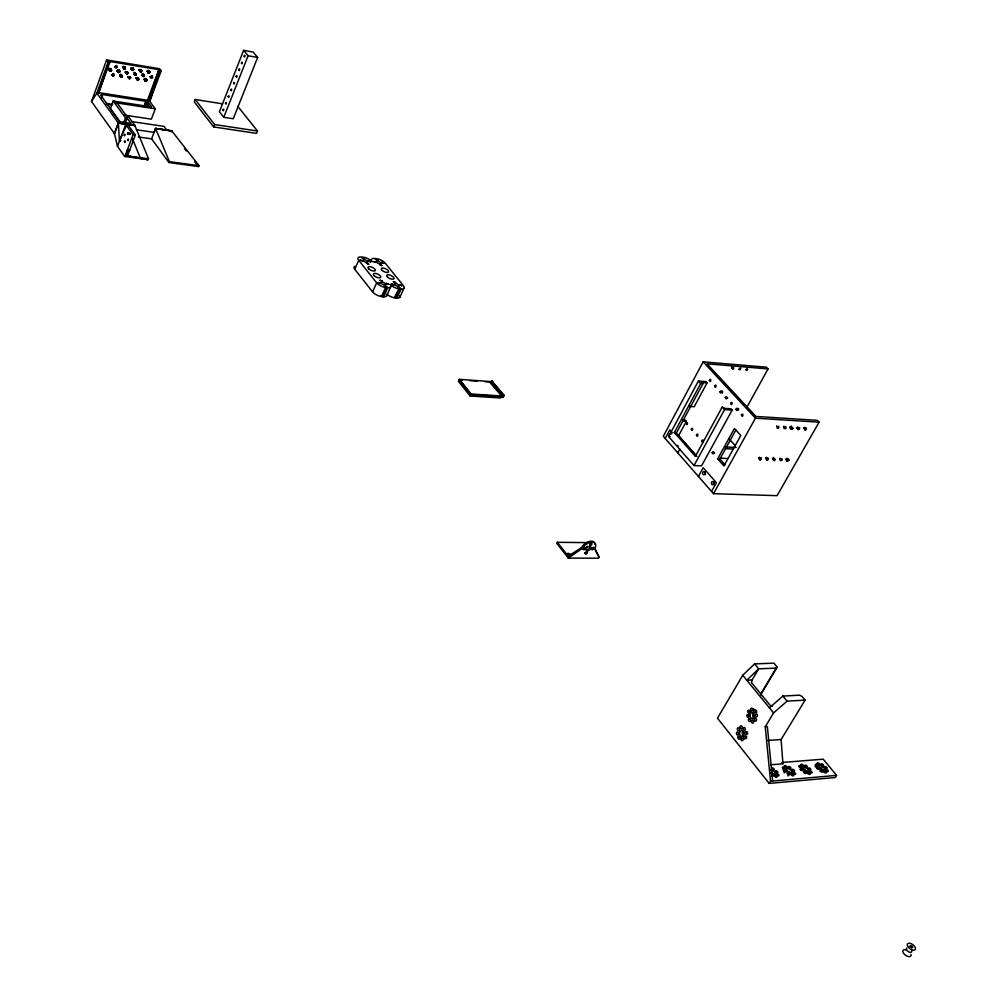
<?xml version="1.0" encoding="UTF-8"?>
<svg xmlns="http://www.w3.org/2000/svg" width="1007" height="1007" viewBox="0 0 1007 1007"><rect width="100%" height="100%" fill="white"/><g stroke="black" fill="none" stroke-linecap="round" stroke-linejoin="round"><path stroke-width="1.5" d="M129.865 134.296L127.537 133.78L129.815 134.107C127.159 129.563 127.008 136.411 129.802 133.616L127.637 132.811M119.946 122.174L110.367 108.894L113.262 101.052L117.089 102.978L127.121 116.762L128.72 117.001L134.837 125.384L148.532 158.791L148.029 159.672L126.316 155.758L127.008 150.798L129.286 151.113M145.914 106.188L146.581 102.211L145.902 101.304L101.657 94.431L102.311 95.338L101.355 97.956M714.454 452.433L714.429 453.377M727.558 397.387L727.545 398.331M760.663 694.906L776.674 668.082L776.938 666.81L773.88 663.147L754.583 663.903L742.738 675.269L717.45 718.192L769.172 783.408L835.193 777.517L836.553 775.377L823.197 759.165L781.898 762.513L782.93 763.797L770.909 764.779M775.214 459.268C769.046 456.888 777.97 465.007 773.527 457.417M792.899 427.988C786.706 425.458 795.656 433.828 791.187 426.15M110.266 68.4L111.538 70.075C110.72 67.96 108.001 71.321 110.82 71.145C113.212 70.062 108.58 68.4 111.387 70.717L109.612 68.375M118.902 70.213L119.732 71.245L118.713 69.873C121.797 72.982 116.384 73.02 118.839 70.024M776.674 668.082L758.674 668.824L752.065 679.977L751.461 682.582L769.977 705.139L772.331 706.335M120.513 74.493L122.275 76.822C120.727 72.265 123.546 80.195 119.984 75.903L121.054 77.237L120.362 76.079L122.351 76.003M124.339 66.462L125.434 68.023C121.356 66.084 127.071 71.598 124.465 66.613M125.598 72.504L126.668 73.826L125.409 72.152L126.379 73.549L127.02 72.303L127.99 73.209L126.668 73.826L125.397 72.051M132.521 67.821C135.467 71.421 129.903 70.452 132.647 67.972M143.409 74.241L144.253 75.261L143.221 73.901C146.305 76.96 140.942 77.061 143.346 74.052M145.637 79.78C147.865 79.893 145.486 78.382 145.134 80.535C145.814 82.712 148.394 79.238 145.751 78.609M148.243 72.831L148.986 71.069L149.892 72.063L148.369 72.982L147.45 71.787L149.577 72.869L147.765 70.477L149.174 73.121L147.412 70.805L148.23 72.214M144.781 105.622L145.902 101.304L143.963 106.465M124.704 156.5L125.208 155.607L148.029 159.672L124.704 156.5L117.517 146.367L114.483 133.692L91.499 101.493L96.848 93.148L98.485 93.399L108.706 62.849L106.087 69.873M91.499 101.493L106.641 59.904L159.622 68.753L161.221 70.842L149.703 101.367L155.292 108.844L151.377 119.153L123.899 115.037M106.641 59.904L108.202 62.019L96.848 93.148L118.411 123.131L119.43 141.244L120.815 140.703L119.695 140.539M101.959 81.189L104.539 74.115M98.485 93.399L109.851 62.296L109.184 61.389L158.955 69.684L161.221 70.842M114.483 133.692L118.323 122.955L134.837 125.384M123.534 123.156L125.497 117.895L113.262 101.052L151.516 106.931L148.167 102.45L146.581 102.211L145.121 106.075M125.145 123.395L127.121 118.134L125.497 117.895M117.517 146.367L125.699 124.478L127.977 124.805L135.366 135.001L127.474 155.921M125.699 124.478L133.088 134.674L125.208 155.607L148.532 158.791M126.316 155.758L128.43 150.169L129.576 150.333M147.45 100.234L158.955 69.684L148.117 101.128L149.703 101.367L159.635 70.578L148.117 101.128L147.45 100.234L97.843 92.493M146.707 106.314L148.167 102.45L148.319 107.032M151.604 138.878L155.582 128.443L171.706 130.797L199.034 165.689L198.517 166.545L168.924 162.517L151.604 138.878L138.274 136.977M171.706 130.797L171.303 131.841L171.794 130.973L155.582 128.443L169.428 161.649L168.924 162.517M114.383 133.553L118.411 123.131L134.925 125.56L118.323 122.955M222.547 103.847L195.194 99.504L194.275 101.883L213.648 126.932L256.508 133.377L257.465 131.023L237.74 106.251M243.631 50.35L219.413 111.764L223.755 117.303L233.246 118.763L257.654 57.449L253.16 52.049L243.631 50.35L248.112 55.763L257.654 57.449M213.648 126.932L214.592 124.541L195.194 99.504M223.755 117.303L248.112 55.763M171.794 130.973L155.682 128.606L154.096 132.358L136.31 129.765M386.663 294.334A7.464 3.109 24.3 0 1 384.233 296.801L380.847 296.461A7.464 3.109 24.3 0 1 372.59 291.879L354.754 269.297L358.719 260.297A7.401 3.008 24.1 0 1 360.569 256.886L363.93 257.263A7.401 3.008 24.1 0 1 372.061 261.77A7.364 2.983 24.2 0 1 373.849 258.371L377.172 258.749A7.364 2.983 24.2 0 1 385.278 263.23L403.341 285.573A7.439 3.059 24.5 0 1 401.655 289.11L398.294 288.77A7.439 3.059 24.5 0 1 390.061 284.201A7.477 3.084 24.3 0 1 388.312 287.75L384.926 287.41A7.49 3.084 24.3 0 1 376.643 282.816L358.719 260.297M372.59 291.879L376.643 282.816M381.502 296.574L385.58 287.511M768.215 459.205L768.14 458.198L767.17 458.349L766.403 460.061L768.215 459.205L766.528 457.354M382.572 296.675L386.65 287.624M383.654 296.788L387.72 287.738M386.688 295.731L390.766 286.705M120.085 139.47L126.819 124.641M387.129 294.384A7.427 3.084 24.4 0 0 394.215 297.782L398.948 288.883M395.927 297.996L400.018 288.984M394.857 297.883L396.985 298.097L401.076 289.097M399.98 297.04L404.071 288.065M788.758 460.149L788.682 459.154L787.738 459.305L786.958 461.005L788.758 460.149L787.059 458.323M806.443 429.058L806.38 428.051L805.436 428.176L804.643 429.913L806.443 429.058L804.719 427.245M470.105 396.003L471.087 393.976L459.393 379.349L458.437 381.376L470.105 396.003L500.68 397.992L501.662 395.978L489.629 382.056M471.087 393.976L503.122 396.078L491.706 380.873L503.487 395.348L502.506 397.35L503.236 397.4L504.217 395.399L491.706 380.873L491.089 382.157L495.482 387.997M108.945 69.017L110.594 71.195L109.927 69.936L111.236 70.893L109.398 68.476L109.99 71.006M116.271 65.442L117.19 66.865C115.427 64.007 115.05 69.181 117.026 67.293C117.907 65.656 114.32 65.883 116.875 67.469C114.257 64.31 116.674 70.087 115.113 66.55L115.805 67.696L114.899 66.487M113.199 73.435L114.181 75.059C113.464 72.403 111.236 76.356 113.451 75.915C115.818 74.845 111.286 73.096 113.867 75.663L112.331 74.745L112.998 75.953L112.104 74.745L112.797 75.89L111.903 74.682M120.362 76.079L121.255 77.3L120.576 76.091L122.124 76.998L120.286 74.594L120.764 76.96M127.965 72.592L127.134 71.573L127.725 73.599L126.026 72.768M132.71 68.161L133.553 69.181L131.489 67.784L132.093 70.301M135.139 73.536C139.507 76.721 130.469 73.801 136.146 74.543L134.925 72.454M141.71 70.528L140.867 69.521L141.471 71.535C139.029 68.577 140.351 73.587 141.735 71.145C142.125 69.269 138.009 70.78 140.25 71.648M137.216 79.767L136.486 78.672L138.437 79.654L137.833 77.627L138.752 79.049C134.384 77.564 140.678 82.096 137.77 77.438M152.347 76.582L151.491 75.575L152.409 76.985C146.015 76.104 156.299 79.591 151.201 76.394M586.867 543.679L587.421 542.622L557.349 542.307L556.795 543.365L568.313 558.079L598.448 558.218L599.014 557.161L594.898 548.639A8.383 4.972 -38.7 0 0 592.003 542.056A8.383 4.972 -38.7 0 0 582.159 548.525L568.313 558.079M768.039 368.914L766.403 367.203L703.15 361.84L663.298 436.321L713.522 493.682L777.089 495.671L819.069 422.185L817.319 420.347L755.93 416.432L706.99 363.791L768.039 368.914L746.779 407.457M665.186 438.473L669.806 429.851L672.512 432.922M689.342 406.425L694.213 406.74L707.078 382.861L705.932 381.615L698.392 381.036L668.598 436.61L693.999 465.549L701.552 465.863L732.152 410.076L730.969 408.804L724.977 408.401L722.233 407.017L695.359 456.297L674.375 432.519L700.683 383.529L702.911 383.705L675.823 434.08M682.784 419.957L685.213 420.095L686.346 421.354L678.554 435.817L694.692 454.107M677.824 452.911L679.826 449.198M693.999 465.549L724.587 409.585L732.152 410.076M698.43 476.437L703.201 467.739L716.38 482.68L711.546 491.416M717.664 458.89L734.43 428.478L740.812 435.452L723.932 465.926L717.664 458.89L719.879 458.991L725.103 464.844M719.879 458.991L735.916 429.926M713.522 493.682L755.451 418.169L819.069 422.185M155.191 129.475L155.682 128.606M177.144 163.638L177.647 162.769M760.952 693.609L776.938 666.81M769.172 783.408L770.519 781.205L765.244 726.752L773.577 712.918L787.071 701.136L805.109 700.142L781.105 739.528L782.93 763.797M761.116 459.129L761.355 457.996L760.512 457.895L759.467 459.746L761.116 459.129L759.429 457.279M785.724 428.088L785.976 426.93L785.133 426.817L784.075 428.692L785.724 428.088L784.012 426.251M799.457 428.906L799.709 427.761L798.891 427.648L797.834 429.511L799.457 428.906L797.733 427.081M781.772 460.086L782.011 458.965L781.193 458.852L780.148 460.69L781.772 460.086L780.085 458.248M722.51 391.106L722.472 393.057M738.597 408.502L738.408 410.252M778.575 427.912L778.701 426.326L777.14 428.277L778.575 427.912L776.863 426.074M767.573 459.884L766.352 457.606L768.039 459.456M805.801 429.75L804.077 427.925L806.267 429.309M732.24 367.001L731.523 367.555M769.411 707.833L782.88 696.064L799.596 695.182L801.95 696.366L805.109 700.142M130.104 78.47C131.577 77.589 129.412 76.154 128.921 77.677C130.734 80.585 127.813 75.11 129.072 78.445M385.568 284.629L385.341 284.792A2.48 1.02 24.3 0 1 382.736 284.352L382.182 284.037A2.48 1.02 24.3 0 1 381.15 282.413L381.389 282.237A2.48 1.02 24.3 0 1 383.994 282.677L384.548 282.992A2.48 1.02 24.3 0 1 385.58 284.616M380.847 263.595L380.633 263.758A2.442 0.994 24.2 0 1 378.066 263.305L377.524 262.991A2.442 0.994 24.2 0 1 376.505 261.417L376.744 261.241A2.442 0.994 24.2 0 1 379.312 261.707L379.853 262.009A2.442 0.994 24.2 0 1 380.86 263.582M363.237 259.932L363.464 259.768A2.455 0.994 24.1 0 1 366.045 260.234L366.586 260.536A2.455 0.994 24.1 0 1 367.593 262.122L367.354 262.298A2.455 0.994 24.1 0 1 364.773 261.833L364.219 261.53A2.455 0.994 24.1 0 1 363.225 259.944M568.187 556.141L581.48 547.67A8.383 4.972 -38.7 0 1 589.548 541.401A8.383 4.972 -38.7 0 1 595.099 544.51M148.684 71.686L149.703 71.711M142.478 75.349L143.611 76.507L142.201 73.863L144.014 76.255L142.478 75.349L143.158 76.545L142.251 75.349L142.956 76.494L142.05 75.286M145.209 80.925L144.429 79.88L146.544 80.963L144.731 78.584L146.141 81.215L144.391 78.911L145.184 80.321M118.071 72.013L117.177 70.805L118.146 72.202L117.366 71.157L119.657 72.063L117.895 69.735M118.574 71.044L119.732 71.245M134.825 75.16L134.12 74.014L135.026 75.223L134.346 74.014L135.882 74.933L134.057 72.529M143.548 74.921L144.165 76.079L142.415 73.763L144.253 75.261M150.144 76.608L151.05 77.816L150.333 76.67L151.251 77.879L150.559 76.67L152.107 77.589L151.453 75.991M770.519 781.205L836.553 775.377M767.598 740.485L781.105 739.528M765.244 726.752L767.359 726.613L772.633 781.017M752.065 679.977L746.791 680.216L758.674 668.824L754.583 663.903M382.27 295.995L380.873 295.555M396.985 298.097L397.564 298.11A7.427 3.084 24.5 0 0 399.943 295.655M695.359 456.297L696.92 456.36M720.093 458.16L727.809 458.512M725.569 446.957L736.23 447.486M725.33 448.656L733.046 449.034M674.375 432.519L675.924 432.607L695.913 455.24M682.696 421.14L686.346 421.354M462.188 380.117L459.129 379.903L470.81 394.543L502.858 396.632L491.089 382.157L485.059 381.729M503.487 395.348L504.217 395.399M469.803 380.659L477.431 381.187M707.078 382.861L701.766 382.446L702.911 383.705M169.428 161.649L199.034 165.689M129.689 150.043L127.423 149.728L128.43 150.169M127.524 133.541L129.79 133.868M133.088 134.674L135.366 135.001M131.841 121.62L164.003 126.379L166.659 129.953M214.592 124.541L257.465 131.023M117.089 102.978L155.292 108.844M106.402 103.457L112.507 104.388M107.057 104.363L111.639 105.055M102.311 95.338L100.675 95.086L119.959 121.797L130.96 123.42L127.121 118.134M108.202 62.019L109.851 62.296M155.582 128.443L161.07 129.399M113.262 101.052L116.082 102.135M124.075 69.068L122.992 67.746L124.49 69.131L123.823 67.872M148.671 71.673L149.741 72.693L148.621 70.402M140.565 70.326L141.622 71.346L140.816 69.936M132.408 68.98L133.478 69.999L131.703 67.683M115.969 66.261L117.026 67.293L116.233 65.87M143.258 74.87L144.278 75.877L142.642 73.712L143.774 74.933M112.973 74.455L114.018 75.475L113.225 74.052M145.788 79.578L146.808 80.585L145.587 78.496M132.559 68.791L133.579 69.798L131.93 67.633M118.763 70.855L119.77 71.862L118.335 69.697L119.443 70.968M121.369 75.613L122.376 76.608L120.739 74.442M110.493 69.496L111.487 70.503L110.644 69.068M143.372 74.669L144.328 75.663L142.856 73.725L143.963 74.996M132.672 68.589L133.629 69.584L132.156 67.633M121.482 75.399L122.426 76.394L120.966 74.455M804.329 427.723L806.053 429.548M803.813 428.088L805.537 429.901M797.519 427.32L799.243 429.146M798.992 429.347L797.003 427.673L798.727 429.498M796.738 427.774L798.463 429.599M791.061 426.414L792.786 428.239M790.898 426.666L792.61 428.504M790.671 426.905L792.396 428.73M790.419 427.106L792.144 428.932M790.155 427.258L791.88 429.095M789.891 427.358L791.615 429.183M789.639 427.396L791.364 429.221M783.786 426.49L785.51 428.327M783.534 426.691L785.259 428.529M776.611 426.276L778.323 428.113M703.15 361.84L755.451 418.169M786.882 458.563L788.582 460.4M786.668 458.802L788.368 460.627M785.888 459.255L787.587 461.08M785.649 459.293L787.348 461.118M779.859 458.487L781.558 460.325M779.619 458.676L781.306 460.514M119.241 70.905L118.121 69.684L119.015 70.893M772.772 458.361L774.459 460.199M772.507 458.512L774.194 460.363M698.392 381.036L700.683 383.529M722.233 407.017L724.587 409.585M766.138 457.845L767.825 459.683M765.622 458.198L767.309 460.048M759.215 457.518L760.902 459.368M760.65 459.57L758.699 457.87L760.386 459.721M758.422 457.971L760.121 459.821M151.503 75.777L152.409 76.771M140.867 69.722L141.773 70.717M729.32 439.128L735.311 445.736M143.422 74.455L144.316 75.449M145.952 79.163L146.846 80.157M132.723 68.375L133.616 69.37L132.358 67.696L133.428 69.017M137.846 77.841L138.739 78.836M127.134 71.774L128.027 72.781M118.914 70.427L119.808 71.434M121.532 75.185L122.426 76.192L121.167 74.518M148.973 70.855L149.892 72.063M782.88 696.064L787.071 701.136M124.528 66.814L125.371 67.821L123.307 66.424L124.73 69.08L122.955 66.752M742.738 675.269L773.577 712.918M143.057 73.788L144.139 75.11M503.122 396.078L491.353 381.603L459.393 379.349L470.81 394.543M110.632 68.866L111.462 69.886M118.549 69.76L119.619 71.082M113.275 73.637L114.093 74.656M599.014 557.161L594.797 548.991M581.48 547.67L582.159 548.525M557.349 542.307L568.879 557.009M184.445 148.595L186.32 150.987M194.766 161.762L198.517 166.545M136.121 73.926L134.963 73.738L136.046 74.745L134.283 72.428M148.784 70.515L149.816 71.875M148.482 71.812L149.388 73.02M147.576 70.628L148.482 71.824M147.261 71.233L148.734 73.159L148.042 71.963M147.274 71.434L148.532 73.096L147.815 71.963M151.906 77.728L150.559 76.67M117.957 71.333L118.876 72.554M141.282 71.673L139.306 69.458M139.193 69.672L140.842 71.824L140.149 70.578M139.142 69.886L140.615 71.824L139.923 70.628M139.155 70.1L140.414 71.761L139.709 70.616M142.918 75.198L143.825 76.406M139.344 70.44L140.124 71.484M144.945 78.47L146.707 80.787M146.355 81.114L144.542 78.722L145.298 80.107M144.278 79.112L145.914 81.265L145.235 80.006M144.228 79.326L145.7 81.252L145.008 80.056M144.24 79.528L145.499 81.189L144.781 80.056M131.489 67.784L133.314 70.188L132.005 69.231M133.125 70.339L131.036 68.325M131.137 68.111L132.043 69.319M130.986 68.539L132.458 70.477L131.779 69.282M130.998 68.74L132.257 70.414L131.552 69.269M135.693 75.072L134.346 74.014M137.795 78.055L138.601 79.465M138.249 79.792L136.272 77.589M118.197 71.283L119.304 72.391M131.187 69.093L131.967 70.138M136.172 77.791L137.808 79.943L137.128 78.697M136.121 78.005L137.594 79.943L136.902 78.735M136.134 78.219L137.393 79.88L136.688 78.735M124.541 67.016L125.296 68.652M124.226 67.633L125.132 68.841L124.037 67.771L123.773 68.791M136.31 78.559L137.103 79.616M123.106 66.575L124.944 68.98M127.083 72.001L127.889 73.41M127.537 73.738L125.548 71.522M129.702 76.519L130.608 77.728L129.651 76.733L130.558 77.942L129.551 76.935L130.444 78.143L129.198 77.262L129.89 78.584L128.984 77.363L129.664 78.622L128.015 76.469M127.965 76.683L129.437 78.622L128.758 77.413M127.977 76.884L129.236 78.559L128.531 77.413M116.686 67.62L115.327 66.563M128.166 77.237L128.946 78.294M117.164 70.591L118.071 71.799M120.097 74.745L121.923 77.149M117.24 70.993L118.423 72.479L117.743 71.333M117.806 71.421L118.625 72.542L118.02 71.434M119.946 74.921L120.84 76.142M109.197 68.627L111.034 71.044M109.046 68.803L109.939 70.024M108.894 69.231L110.367 71.182L109.687 69.974M113.678 75.815L112.331 74.745M108.894 69.445L110.166 71.119L109.473 69.974M109.096 69.798L109.864 70.855M147.614 71.9L148.369 72.982M144.593 79.994L145.335 81.089M125.762 72.617L126.504 73.712M120.16 76.016L120.89 77.124M126.316 73.36L125.397 71.938L126.869 73.889L126.19 72.68M148.18 72.428L147.312 71.019L148.948 73.171L148.268 71.912M126.303 73.146L125.447 71.724L127.096 73.889L126.416 72.63M118.247 71.384L118.801 72.454M132.509 138.815L140.174 157.646M911.713 950.91A3.122 1.649 36.6 0 1 908.578 951.728A3.122 1.649 36.6 0 1 906.816 947.99M911.008 954.435A4.783 2.53 36.6 0 1 907.823 956.436A4.783 2.53 36.6 0 1 902.939 951.905A4.783 2.53 36.6 0 1 906.124 949.903M354.754 269.297A7.389 3.034 24 0 1 354.779 266.251M584.853 547.418A1.372 0.818 -38.6 0 1 583.129 548.752A1.372 0.818 -38.6 0 1 582.839 547.405M593.186 547.229A1.372 0.806 -38.7 0 1 592.04 548.677A1.372 0.806 -38.7 0 1 590.832 548.286M590.127 546.222A2.744 1.624 -38.7 0 1 589.573 548.286L589.095 548.802A2.744 1.624 -38.7 0 1 585.596 549.218M586.628 546.637A2.744 1.624 -38.7 0 1 587.194 546.197M586.729 551.232A1.372 0.806 -38.6 0 1 584.589 552.893M591.273 543.188A1.372 0.818 -38.7 0 1 589.561 544.523M567.319 555.751A1.712 0.831 27.9 0 1 567.054 555.474M567.52 554.391A1.712 0.831 27.9 0 1 569.685 555.486M569.408 555.461A1.712 0.831 27.9 0 1 567.369 553.863A1.712 0.831 27.9 0 1 569.257 553.649A1.712 0.831 27.9 0 1 570.327 555.361M670.146 436.711A1.586 1.083 -86.9 0 1 669.391 434.357A1.586 1.083 -86.9 0 1 671.191 434.155M714.592 484.858A1.624 1.133 -88.2 0 1 714.114 481.95M678.126 446.076A1.599 1.083 -87.2 0 1 677.799 445.421M705.492 474.725A1.624 1.12 -87.9 0 1 705.303 471.943M753.526 710.338A1.498 1.045 85.5 0 1 753.563 708.513M747.76 734.002A1.498 1.045 85 0 1 747.609 731.888M746.665 737.993A1.498 1.045 84.9 0 1 746.691 736.18M743.418 735.777A2.996 2.077 85 0 1 743.04 730.616M749.661 716.229A1.498 1.045 85.4 0 1 749.674 715.096M770.594 772.419A3.021 1.548 32.7 0 1 773.439 774.673M784.025 772.633A1.51 0.768 32.8 0 1 784.327 772.873M801.006 766.591A1.485 0.743 32.9 0 1 801.345 766.793M770.707 772.822A3.021 1.548 32.6 0 0 774.798 773.829A3.021 1.548 32.6 0 0 772.633 770.519L771.928 770.229A3.021 1.548 32.6 0 0 770.657 770.04M771.84 774.509A1.523 0.78 32.7 0 1 773.024 775.881A1.523 0.78 32.7 0 1 771.878 776.259M803.12 769.436A2.983 1.498 32.9 0 1 806.594 771.828M783.849 767.737A1.498 0.755 32.7 0 1 784.189 767.812M822.178 767.8A1.485 0.73 33 0 1 821.171 767.875M804.945 769.247A1.485 0.743 32.9 0 1 804.266 768.907M819.371 768.064A2.971 1.473 33.1 0 1 823.046 770.934M740.674 737.955A1.498 1.032 84.9 0 1 740.611 737.187M743.657 739.163A1.498 1.045 84.8 0 1 743.669 738.773M756.811 712.188A1.498 1.057 85.4 0 1 756.509 710.388M750.693 712.276A1.498 1.045 85.5 0 1 750.731 710.464M754.482 718.432A2.996 2.102 85.3 0 1 752.77 716.04A2.996 2.102 85.3 0 1 753.576 712.981M787.902 775.692A1.51 0.768 32.8 0 1 788.154 775.956M825.123 771.702A1.485 0.743 33.2 0 1 825.79 771.928M782.905 769.612A1.498 0.768 32.7 0 1 783.207 769.852M786.039 770.808A3.008 1.523 32.8 0 1 789.778 772.696M815.041 766.516A1.485 0.743 33 0 1 815.708 766.856M793.126 774.748A1.498 0.755 32.9 0 1 793.466 774.949M791.993 771.727A1.498 0.755 32.8 0 1 792.32 771.928M701.665 440.865C702.987 445.107 703.931 437.277 701.665 440.865M709.381 380.331C710.728 384.523 711.647 376.656 709.381 380.331M712.176 452.634C713.497 456.914 714.466 449.034 712.176 452.634M714.655 386.033C716.002 390.25 716.921 382.358 714.655 386.033M719.955 391.773C721.314 396.003 722.233 388.098 719.955 391.773M725.279 397.551C726.651 401.793 727.583 393.863 725.279 397.551M730.641 403.354C732.013 407.621 732.958 399.666 730.641 403.354M736.029 409.194C737.414 413.474 738.358 405.494 736.029 409.194M741.454 415.06C742.839 419.365 743.795 411.36 741.454 415.06M686.145 423.456C687.429 427.648 688.36 419.881 686.145 423.456M691.28 429.234C692.589 433.438 693.521 425.646 691.28 429.234M696.466 435.037C697.775 439.253 698.707 431.449 696.466 435.037M234.48 82.926C233.649 86.539 233.083 80.522 234.48 82.926M236.104 76.456C236.897 79.578 237.551 73.31 236.104 76.456M238.772 69.71C239.565 72.819 240.22 66.538 238.772 69.71M241.441 62.938C242.246 66.047 242.901 59.753 241.441 62.938M244.135 56.14C244.978 59.262 245.519 52.93 244.135 56.14M222.887 109.927C223.692 113.048 224.246 106.805 222.887 109.927M225.518 103.28C226.323 106.402 226.877 100.146 225.518 103.28M228.148 96.596C228.967 99.706 229.52 93.513 228.148 96.596M230.792 89.913C231.623 93.034 232.164 86.753 230.792 89.913M393.838 284.83L391.559 283.987L393.838 284.83M124.226 135.039C124.931 138.06 125.472 132.018 124.226 135.039M124.402 141.609C125.107 144.63 125.661 138.588 124.402 141.609M127.713 139.872C128.405 142.906 128.972 136.851 127.713 139.872M380.457 283.445L378.166 282.602L380.457 283.445M375.812 262.412L373.572 261.568L375.812 262.412M362.507 260.939L360.242 260.096L362.507 260.939M732.215 368.6C733.763 371.331 734.909 364.962 732.215 368.6M739.1 369.166C740.636 371.898 741.781 365.541 739.1 369.166M745.935 369.733C747.458 372.452 748.616 366.12 745.935 369.733M401.856 285.736L399.628 284.754L401.856 285.736M400.056 288.052L397.815 287.058L400.056 288.052M395.663 282.602L393.422 281.62L395.663 282.602M388.551 284.364L386.31 283.37L388.551 284.364M386.701 286.68L384.447 285.698L386.701 286.68M382.333 281.217L380.08 280.223L382.333 281.217M383.793 263.368L381.59 262.399L383.793 263.368M381.968 265.596L379.74 264.614L381.968 265.596M377.675 260.272L375.46 259.29L377.675 260.272M370.563 261.908L368.335 260.926L370.563 261.908M368.688 264.136L366.46 263.154L368.688 264.136M364.408 258.799L362.142 257.93L364.408 258.799M590.266 549.155L589.787 549.658A2.744 1.624 -38.7 0 1 586.2 549.797A2.744 1.624 -38.7 0 1 589.296 546.486A2.744 1.624 -38.7 0 1 590.266 549.155M398.898 286.001L398.684 286.164A2.467 1.02 24.5 0 1 396.103 285.724L395.55 285.409A2.467 1.02 24.5 0 1 394.505 283.798L394.744 283.609A2.467 1.02 24.5 0 1 397.324 284.062L397.878 284.364A2.467 1.02 24.5 0 1 398.91 285.988M129.953 134.46L127.599 133.969L129.953 134.46M907.697 946.316A4.796 2.518 36.5 0 0 914.847 949.903A4.796 2.518 36.5 0 0 911.587 943.886A4.796 2.518 36.5 0 0 907.697 946.316M910.252 946.58A1.46 0.768 36.5 0 0 912.43 947.675A1.46 0.768 36.5 0 0 911.448 945.85A1.46 0.768 36.5 0 0 910.252 946.58M387.67 277.24A4.015 1.636 24.4 0 0 393.926 278.801A4.015 1.636 24.4 0 0 389.482 274.961A4.015 1.636 24.4 0 0 387.67 277.24M374.314 275.83A4.028 1.662 24.2 0 0 380.621 277.403A4.028 1.662 24.2 0 0 376.177 273.552A4.028 1.662 24.2 0 0 374.314 275.83M382.257 270.505A4.003 1.624 24.3 0 0 388.488 272.066A4.003 1.624 24.3 0 0 384.07 268.252A4.003 1.624 24.3 0 0 382.257 270.505M368.914 269.058A4.015 1.649 24.2 0 0 375.208 270.631A4.015 1.649 24.2 0 0 370.79 266.805A4.015 1.649 24.2 0 0 368.914 269.058M590.53 545.353A1.372 0.818 -38.7 0 0 591.952 543.579A1.372 0.818 -38.7 0 0 589.951 544.032A1.372 0.818 -38.7 0 0 590.53 545.353M584.11 549.583A1.372 0.818 -38.6 0 0 585.52 547.808A1.372 0.818 -38.6 0 0 583.519 548.261A1.372 0.818 -38.6 0 0 584.11 549.583M592.418 549.646A1.372 0.806 -38.7 0 0 593.828 547.871A1.372 0.806 -38.7 0 0 591.839 548.337A1.372 0.806 -38.7 0 0 592.418 549.646M586.011 553.863A1.372 0.806 -38.6 0 0 587.421 552.088A1.372 0.806 -38.6 0 0 585.432 552.553A1.372 0.806 -38.6 0 0 586.011 553.863M713.434 484.166A1.624 1.133 -88.2 0 0 712.729 481.56A1.624 1.133 -88.2 0 0 711.496 483.788A1.624 1.133 -88.2 0 0 713.434 484.166M704.61 474.133A1.624 1.12 -87.9 0 0 703.918 471.54A1.624 1.12 -87.9 0 0 702.697 473.768A1.624 1.12 -87.9 0 0 704.61 474.133M743.292 728.225A1.498 1.045 85.1 0 0 744.362 730.415A1.498 1.045 85.1 0 0 745.092 728.111A1.498 1.045 85.1 0 0 743.292 728.225M748.566 719.401A1.498 1.045 85.3 0 0 749.636 721.591A1.498 1.045 85.3 0 0 750.379 719.288A1.498 1.045 85.3 0 0 748.566 719.401M755.401 714.706A1.51 1.057 85.3 0 0 756.484 716.896A1.51 1.057 85.3 0 0 757.226 714.58A1.51 1.057 85.3 0 0 755.401 714.706M751.65 720.974A1.498 1.045 85.2 0 0 752.72 723.164A1.498 1.045 85.2 0 0 753.463 720.861A1.498 1.045 85.2 0 0 751.65 720.974M739.717 731.925A2.996 2.077 85 0 0 741.844 736.306A2.996 2.077 85 0 0 743.317 731.724A2.996 2.077 85 0 0 739.717 731.925M738.055 736.998A1.498 1.032 84.9 0 0 739.113 739.188A1.498 1.032 84.9 0 0 739.843 736.91A1.498 1.032 84.9 0 0 738.055 736.998M750.769 708.991A1.498 1.045 85.5 0 0 751.839 711.169A1.498 1.045 85.5 0 0 752.581 708.865A1.498 1.045 85.5 0 0 750.769 708.991M743.909 736.683A1.498 1.045 84.9 0 0 744.979 738.874A1.498 1.045 84.9 0 0 745.709 736.583A1.498 1.045 84.9 0 0 743.909 736.683M736.532 732.857A1.498 1.032 85.1 0 0 737.59 735.034A1.498 1.032 85.1 0 0 738.32 732.756A1.498 1.032 85.1 0 0 736.532 732.857M750.253 714.29A3.008 2.102 85.4 0 0 752.393 718.671A3.008 2.102 85.4 0 0 753.878 714.051A3.008 2.102 85.4 0 0 750.253 714.29M744.828 732.379A1.498 1.045 85 0 0 745.885 734.569A1.498 1.045 85 0 0 746.628 732.278A1.498 1.045 85 0 0 744.828 732.379M754.482 719.023A1.51 1.057 85.2 0 0 755.565 721.226A1.51 1.057 85.2 0 0 756.307 718.91A1.51 1.057 85.2 0 0 754.482 719.023M805.059 766.251A1.485 0.743 32.9 0 0 807.299 767.007A1.485 0.743 32.9 0 0 805.864 765.244A1.485 0.743 32.9 0 0 805.059 766.251M747.043 715.247A1.498 1.045 85.4 0 0 748.1 717.437A1.498 1.045 85.4 0 0 748.843 715.134A1.498 1.045 85.4 0 0 747.043 715.247M753.865 710.539A1.498 1.057 85.5 0 0 754.935 712.729A1.498 1.057 85.5 0 0 755.678 710.413A1.498 1.057 85.5 0 0 753.865 710.539M740.233 726.651A1.498 1.032 85.2 0 0 741.303 728.829A1.498 1.032 85.2 0 0 742.033 726.538A1.498 1.032 85.2 0 0 740.233 726.651M741.102 738.584A1.498 1.032 84.9 0 0 742.159 740.787A1.498 1.032 84.9 0 0 742.902 738.496A1.498 1.032 84.9 0 0 741.102 738.584M786.971 770.871A3.008 1.523 32.8 0 0 791.515 772.394A3.008 1.523 32.8 0 0 788.632 768.819A3.008 1.523 32.8 0 0 786.971 770.871M783.836 771.135A1.51 0.768 32.8 0 0 786.127 771.903A1.51 0.768 32.8 0 0 784.68 770.116A1.51 0.768 32.8 0 0 783.836 771.135M817.457 763.948A1.485 0.73 33 0 0 819.698 764.703A1.485 0.73 33 0 0 818.263 762.941A1.485 0.73 33 0 0 817.457 763.948M791.338 774.924A1.51 0.768 32.9 0 0 793.617 775.68A1.51 0.768 32.9 0 0 792.169 773.892A1.51 0.768 32.9 0 0 791.338 774.924M782.716 768.114A1.498 0.755 32.7 0 0 784.994 768.882A1.498 0.755 32.7 0 0 783.559 767.095A1.498 0.755 32.7 0 0 782.716 768.114M820.29 771.135A1.485 0.743 33.1 0 0 822.53 771.891A1.485 0.743 33.1 0 0 821.083 770.116A1.485 0.743 33.1 0 0 820.29 771.135M809.766 772.042A1.498 0.743 33 0 0 812.02 772.797A1.498 0.743 33 0 0 810.572 771.022A1.498 0.743 33 0 0 809.766 772.042M800.401 769.738A1.498 0.755 32.9 0 0 802.667 770.493A1.498 0.755 32.9 0 0 801.22 768.719A1.498 0.755 32.9 0 0 800.401 769.738M821.297 764.905A1.485 0.73 33 0 0 823.525 765.647A1.485 0.73 33 0 0 822.077 763.898A1.485 0.73 33 0 0 821.297 764.905M799.256 766.742A1.498 0.755 32.8 0 0 801.522 767.498A1.498 0.755 32.8 0 0 800.074 765.723A1.498 0.755 32.8 0 0 799.256 766.742M803.964 772.545A1.498 0.755 33 0 0 806.229 773.3A1.498 0.755 33 0 0 804.782 771.513A1.498 0.755 33 0 0 803.964 772.545M771.891 769.021A1.51 0.768 32.6 0 0 774.182 769.776A1.51 0.768 32.6 0 0 772.747 767.989A1.51 0.768 32.6 0 0 771.891 769.021M824.129 772.079A1.485 0.743 33.1 0 0 826.369 772.835A1.485 0.743 33.1 0 0 824.922 771.072A1.485 0.743 33.1 0 0 824.129 772.079M824.834 767.674A1.485 0.73 33.1 0 0 827.062 768.417A1.485 0.73 33.1 0 0 825.614 766.667A1.485 0.73 33.1 0 0 824.834 767.674M788.594 767.624A1.498 0.755 32.7 0 0 790.86 768.391A1.498 0.755 32.7 0 0 789.425 766.604A1.498 0.755 32.7 0 0 788.594 767.624M801.182 765.295A1.498 0.743 32.8 0 0 803.435 766.05A1.498 0.743 32.8 0 0 802 764.288A1.498 0.743 32.8 0 0 801.182 765.295M826.004 770.645A1.485 0.743 33.1 0 0 828.245 771.4A1.485 0.743 33.1 0 0 826.797 769.638A1.485 0.743 33.1 0 0 826.004 770.645M815.582 765.383A1.485 0.743 33 0 0 817.81 766.126A1.485 0.743 33 0 0 816.375 764.376A1.485 0.743 33 0 0 815.582 765.383M775.466 771.853A1.51 0.768 32.7 0 0 777.756 772.608A1.51 0.768 32.7 0 0 776.321 770.808A1.51 0.768 32.7 0 0 775.466 771.853M776.586 774.899A1.51 0.768 32.7 0 0 778.889 775.654A1.51 0.768 32.7 0 0 777.442 773.854A1.51 0.768 32.7 0 0 776.586 774.899M803.485 769.474A2.996 1.498 32.9 0 0 808.004 770.984A2.996 1.498 32.9 0 0 805.109 767.447A2.996 1.498 32.9 0 0 803.485 769.474M808.608 769.046A1.498 0.743 33 0 0 810.849 769.801A1.498 0.743 33 0 0 809.414 768.026A1.498 0.743 33 0 0 808.608 769.046M816.74 768.354A1.485 0.743 33 0 0 818.981 769.109A1.485 0.743 33 0 0 817.546 767.347A1.485 0.743 33 0 0 816.74 768.354M774.584 776.372A1.51 0.78 32.7 0 0 776.888 777.14A1.51 0.78 32.7 0 0 775.44 775.327A1.51 0.78 32.7 0 0 774.584 776.372M784.68 766.667A1.498 0.755 32.7 0 0 786.958 767.422A1.498 0.755 32.7 0 0 785.523 765.647A1.498 0.755 32.7 0 0 784.68 766.667M819.786 768.102A2.971 1.473 33.1 0 0 824.255 769.6A2.971 1.473 33.1 0 0 821.36 766.075A2.971 1.473 33.1 0 0 819.786 768.102M807.853 773.489A1.498 0.755 33 0 0 810.106 774.245A1.498 0.755 33 0 0 808.659 772.47A1.498 0.755 33 0 0 807.853 773.489M787.411 773.968A1.51 0.768 32.8 0 0 789.702 774.723A1.51 0.768 32.8 0 0 788.254 772.935A1.51 0.768 32.8 0 0 787.411 773.968M792.157 770.431A1.498 0.755 32.8 0 0 794.422 771.198A1.498 0.755 32.8 0 0 792.987 769.411A1.498 0.755 32.8 0 0 792.157 770.431M737.439 728.564A1.498 1.032 85.2 0 0 738.496 730.755A1.498 1.032 85.2 0 0 739.226 728.464A1.498 1.032 85.2 0 0 737.439 728.564M747.949 710.942A1.498 1.045 85.5 0 0 749.019 713.12A1.498 1.045 85.5 0 0 749.762 710.816A1.498 1.045 85.5 0 0 747.949 710.942M793.289 773.452A1.51 0.755 32.9 0 0 795.568 774.219A1.51 0.755 32.9 0 0 794.12 772.432A1.51 0.755 32.9 0 0 793.289 773.452"/></g></svg>
